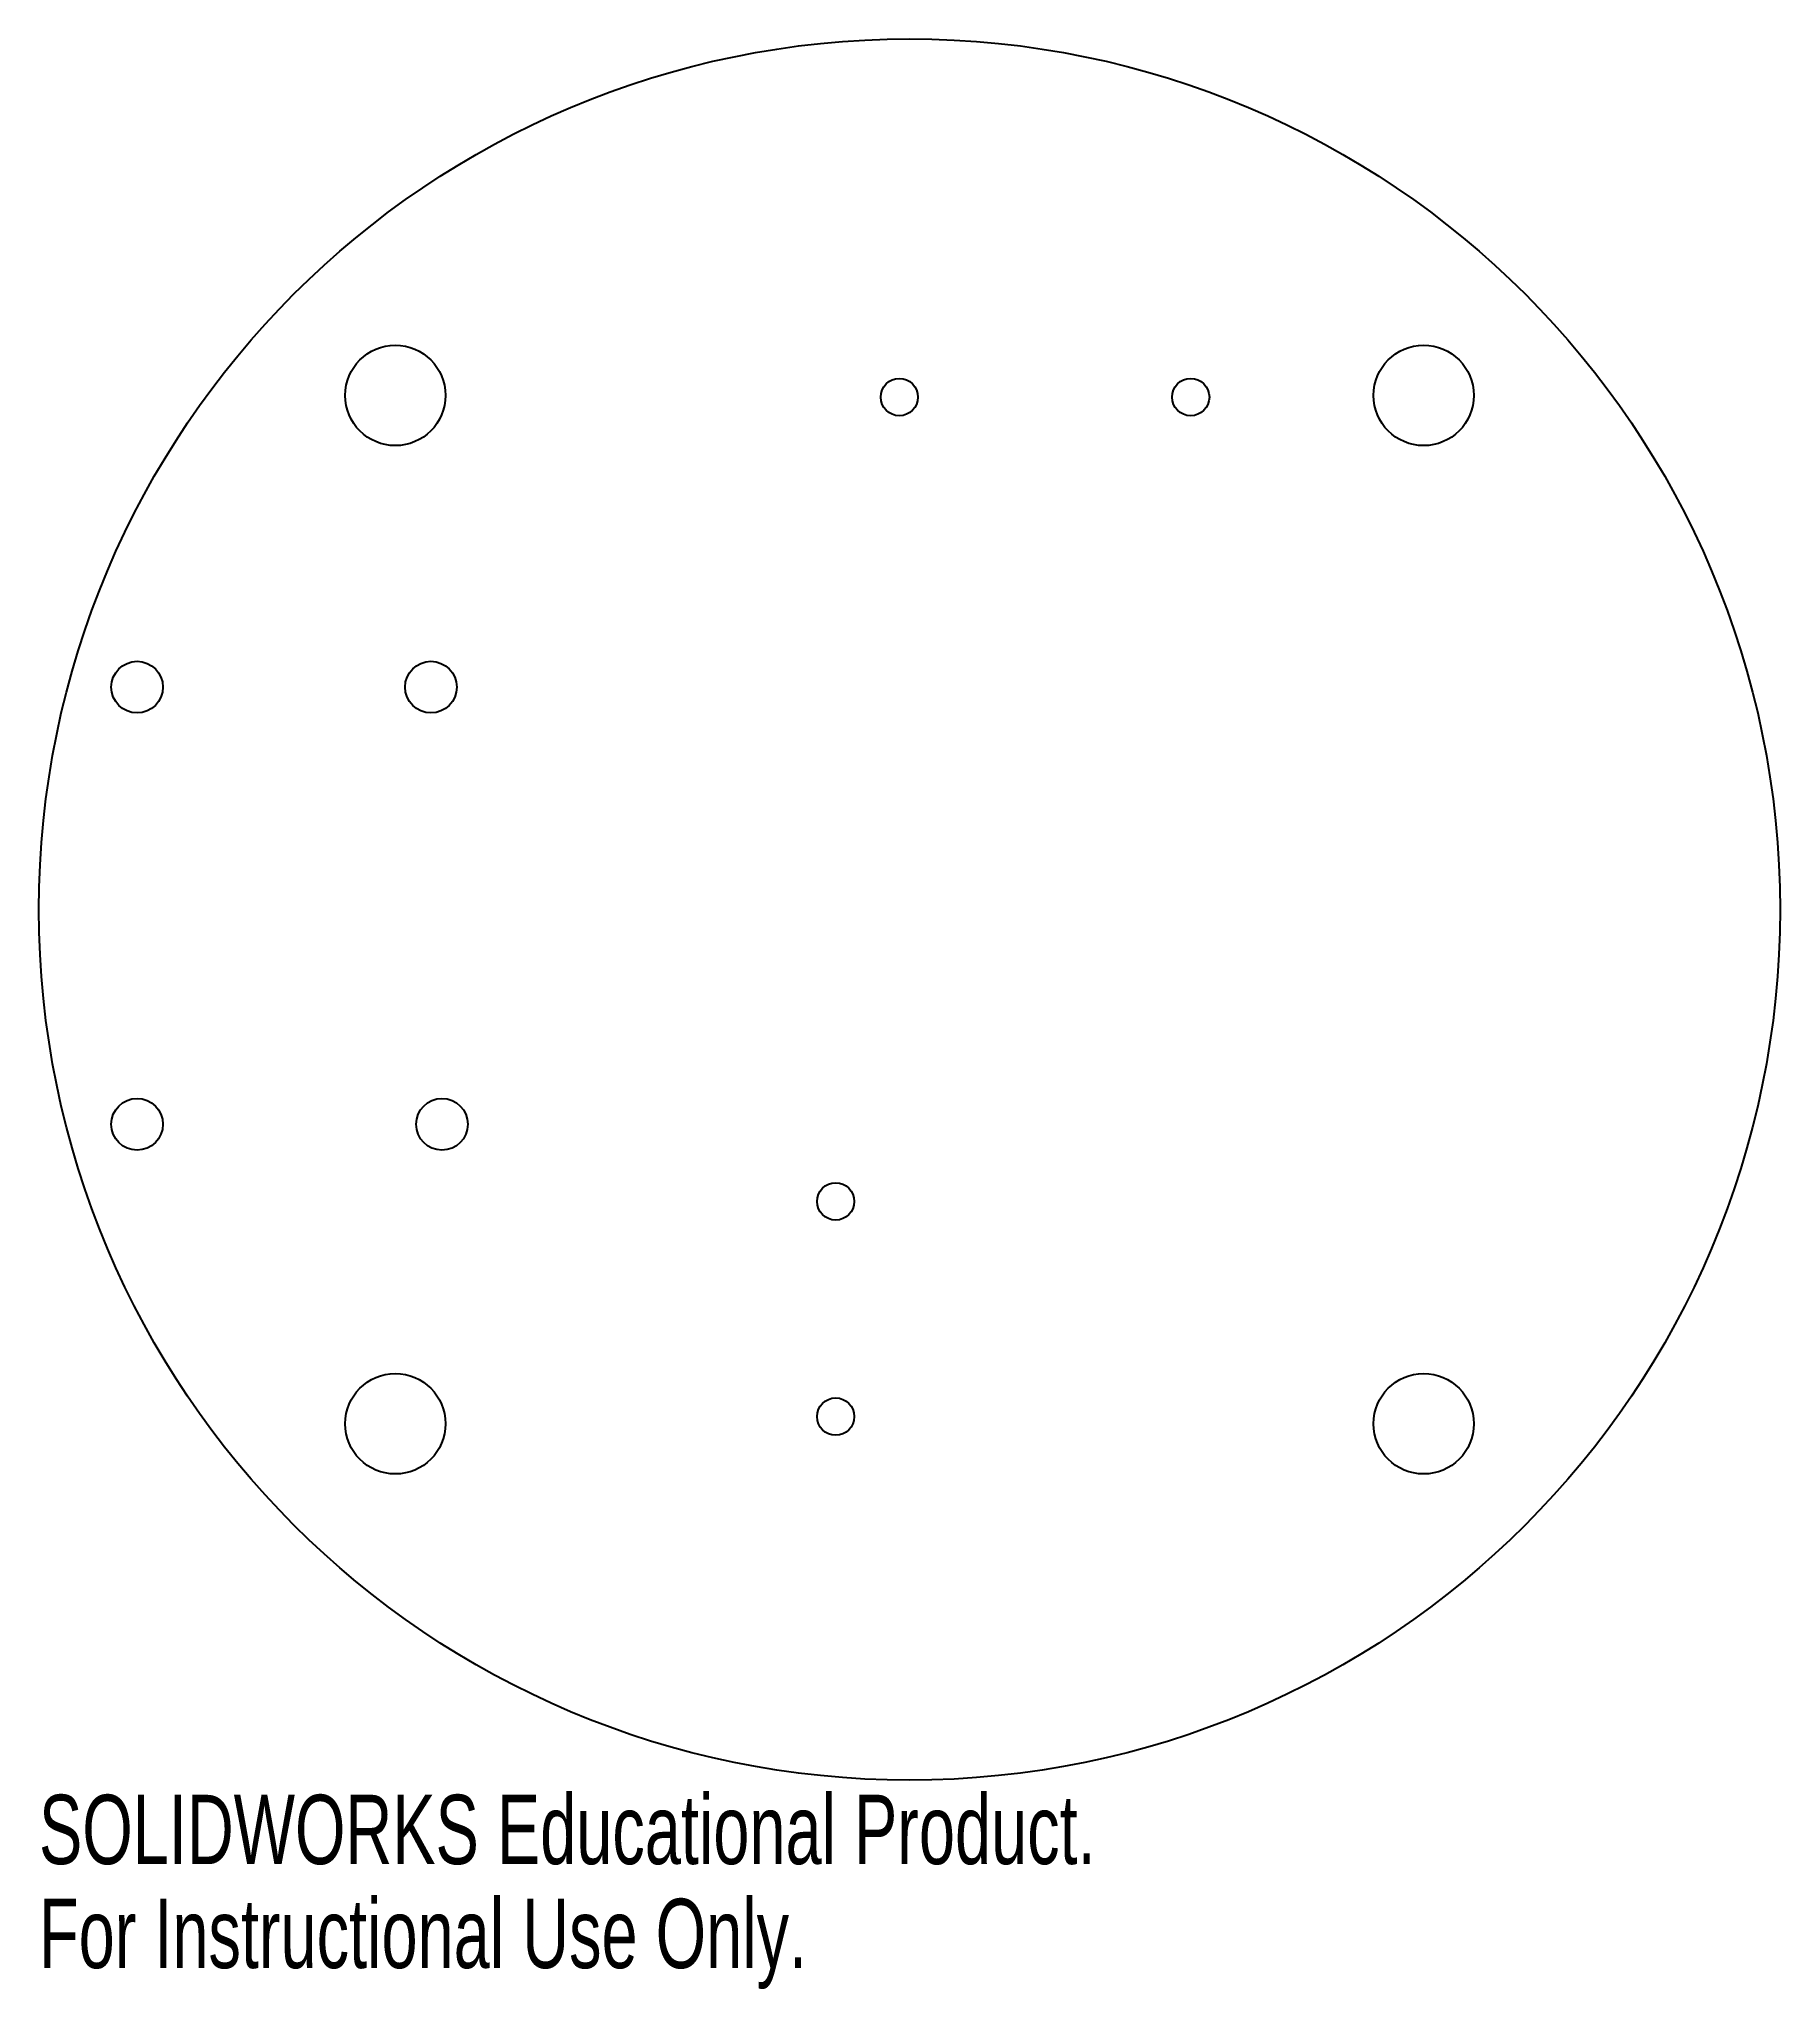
# Model space of a CAD drawing. Header units: millimetres. Extents: x -61 to 61, y -75 to 61.
import ezdxf

# ---------------------------------------------------------------- set-up
doc = ezdxf.new("R2010")
doc.units = ezdxf.units.MM
doc.styles.add('SLDTEXTSTYLE0', font='TXT', dxfattribs={"width": 0.7})

msp = doc.modelspace()

# ---------------------------------------------------------------- linework, layer by layer
at = {"color": 7, "linetype": 'Continuous', "lineweight": 25}
for centre, radius in [((0, 0), 60.7), ((-35.85, 35.85), 3.5), ((35.85, 35.85), 3.5), ((-0.71, 35.73), 1.3), ((19.61, 35.73), 1.3), ((-53.86, 15.51), 1.8), ((-33.37, 15.51), 1.8), ((-53.86, -14.97), 1.8), ((-32.6, -14.97), 1.8), ((-5.15, -20.35), 1.3), ((-35.85, -35.85), 3.5), ((35.85, -35.85), 3.5), ((-5.15, -35.35), 1.3)]:
    msp.add_circle(centre, radius, dxfattribs=at)

# ---------------------------------------------------------------- texts
at = {"color": 7, "linetype": 'Continuous', "char_height": 4.8336, "attachment_point": 1, "style": 'SLDTEXTSTYLE0'}
for s, insert in [('SOLIDWORKS Educational Product.', (-60.7, -61.72)), ('For Instructional Use Only.', (-60.7, -68.97))]:
    msp.add_mtext(s, dxfattribs=dict(at, insert=insert))

doc.saveas('drawing.dxf')
